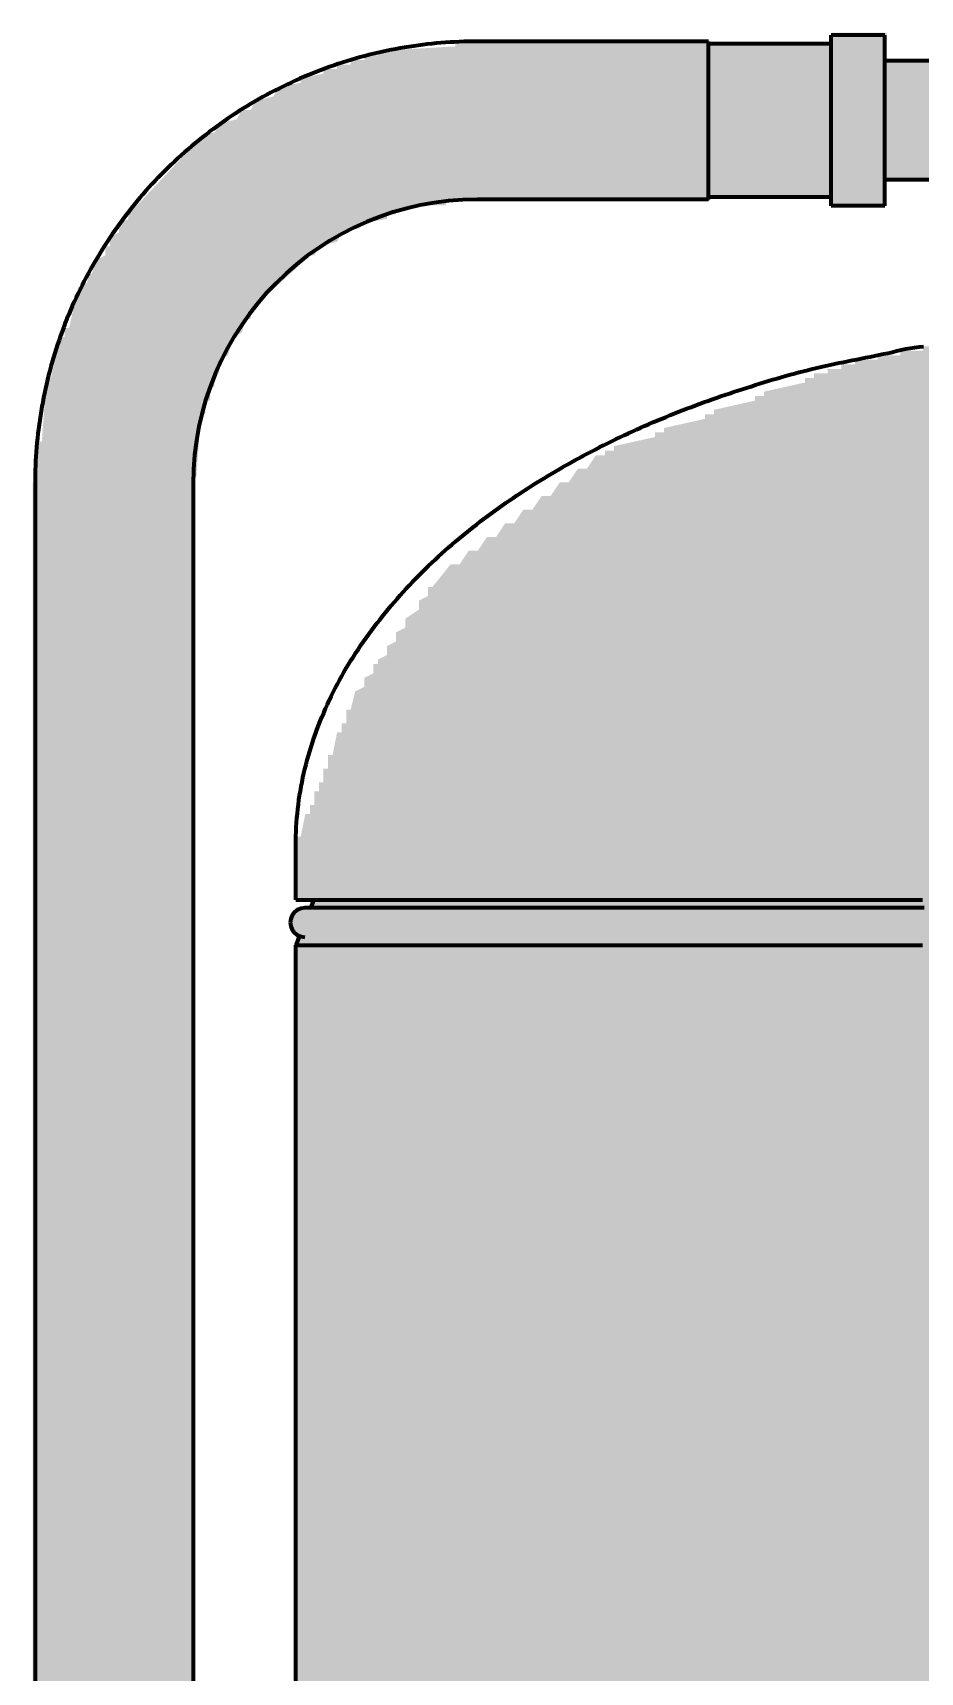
# Model space of a CAD drawing. Header units: millimetres. Extents: x 0 to 2208, y 0 to 420.
# Drawn here: x 1981.4 to 2000.94, y 309.41 to 345.5 of the extents above; entities that cross this region are included whole.
import ezdxf

# ---------------------------------------------------------------- set-up
doc = ezdxf.new("R2010")
doc.units = ezdxf.units.MM
doc.layers.add('01-VISIBLE', color=7, linetype='CONTINUOUS', lineweight=70)
doc.layers.add('13-GRAFICA', color=30, linetype='CONTINUOUS', lineweight=18)

msp = doc.modelspace()

# ---------------------------------------------------------------- hatches: boundary and pattern name
at = {"layer": '13-GRAFICA', "true_color": 0xcba23e}
h = msp.add_hatch(color=7, dxfattribs=at)
h.dxf.hatch_style = 1
h.paths.add_polyline_path([(1996.303, 341.9), (1996.303, 345.3), (1999.003, 345.3), (1999.003, 345.5), (2000.203, 345.5), (2000.203, 341.7), (1999.003, 341.7), (1999.003, 341.9)])
at = {"layer": '13-GRAFICA', "true_color": 0x202020}
h = msp.add_hatch(color=7, dxfattribs=at)
h.dxf.hatch_style = 1
h.paths.add_polyline_path([(1984.903, 335.7), (1984.903, 265.7), (1981.403, 265.7), (1981.403, 335.6), (1981.503, 335.6), (1981.503, 336.5), (1981.603, 336.5), (1981.703, 337.9), (1981.803, 337.9), (1982.003, 338.8), (1982.103, 338.8), (1982.103, 339), (1982.203, 339), (1982.403, 339.9), (1982.603, 340), (1982.603, 340.2), (1982.703, 340.2), (1982.803, 340.5), (1983.003, 340.6), (1983.003, 340.8), (1983.103, 340.8), (1983.103, 341), (1983.303, 341.1), (1983.303, 341.3), (1983.503, 341.4), (1983.503, 341.6), (1983.603, 341.6), (1985.203, 343.3), (1985.403, 343.3), (1985.503, 343.5), (1985.903, 343.6), (1986.003, 343.8), (1986.203, 343.8), (1986.303, 344), (1986.703, 344.1), (1986.803, 344.3), (1987.303, 344.4), (1987.303, 344.5), (1987.803, 344.6), (1987.803, 344.7), (1988.103, 344.7), (1988.103, 344.8), (1988.403, 344.8), (1988.403, 344.9), (1988.703, 344.9), (1988.703, 345), (1989.003, 345), (1989.003, 345.1), (1990.703, 345.2), (1990.703, 345.3), (1996.303, 345.3), (1996.303, 341.8), (1990.503, 341.8), (1990.503, 341.7), (1989.703, 341.7), (1989.703, 341.6), (1989.403, 341.6), (1989.403, 341.5), (1989.203, 341.5), (1989.203, 341.4), (1988.603, 341.3), (1988.603, 341.2), (1988.203, 341.1), (1988.103, 340.9), (1987.703, 340.8), (1987.603, 340.6), (1987.403, 340.6), (1987.403, 340.5), (1986.203, 339.4), (1986.203, 339.2), (1986.103, 339.2), (1986.003, 338.9), (1985.803, 338.8), (1985.703, 338.4), (1985.503, 338.3), (1985.503, 338), (1985.403, 338), (1985.403, 337.7), (1985.303, 337.7), (1985.303, 337.4), (1985.203, 337.4), (1985.203, 337.1), (1985.103, 337.1), (1985.003, 335.7)])
at = {"layer": '13-GRAFICA', "true_color": 0xcba23e}
h = msp.add_hatch(color=7, dxfattribs=at)
h.dxf.hatch_style = 1
h.paths.add_polyline_path([(2000.203, 344.9), (2001.903, 344.9), (2001.903, 344.6), (2001.803, 344.6), (2001.803, 343), (2001.903, 343), (2001.903, 342.6), (2002.003, 342.6), (2002.103, 342.3), (2000.203, 342.3)])
at = {"layer": '13-GRAFICA', "true_color": 0xb21820}
h = msp.add_hatch(color=7, dxfattribs=at)
h.dxf.hatch_style = 1
h.paths.add_polyline_path([(1987.203, 326.4), (1987.203, 327.8), (1987.303, 327.8), (1987.403, 328.3), (1987.503, 328.3), (1987.503, 328.5), (1987.603, 328.5), (1987.603, 328.8), (1987.703, 328.8), (1987.703, 329), (1987.803, 329), (1987.803, 329.3), (1987.903, 329.3), (1987.903, 329.6), (1988.003, 329.6), (1988.103, 330.1), (1988.203, 330.1), (1988.203, 330.3), (1988.303, 330.3), (1988.303, 330.6), (1988.403, 330.6), (1988.503, 331), (1988.703, 331.1), (1988.703, 331.3), (1988.903, 331.4), (1988.903, 331.6), (1989.003, 331.6), (1989.003, 331.7), (1989.203, 331.8), (1989.203, 332), (1989.403, 332.1), (1989.403, 332.3), (1989.603, 332.4), (1989.603, 332.6), (1989.903, 332.8), (1989.903, 333), (1990.103, 333.1), (1990.103, 333.3), (1990.203, 333.3), (1990.603, 333.8), (1990.803, 333.8), (1991.003, 334.1), (1991.203, 334.1), (1991.403, 334.4), (1991.603, 334.4), (1991.803, 334.7), (1992.003, 334.7), (1992.203, 335), (1992.403, 335), (1992.603, 335.3), (1992.803, 335.3), (1993.003, 335.6), (1993.203, 335.6), (1993.403, 335.9), (1993.603, 335.9), (1993.803, 336.2), (1994.003, 336.2), (1994.003, 336.3), (1994.203, 336.3), (1994.203, 336.4), (1995.103, 336.6), (1995.103, 336.7), (1995.303, 336.7), (1995.303, 336.8), (1996.203, 337), (1996.203, 337.1), (1996.403, 337.1), (1996.403, 337.2), (1997.303, 337.4), (1997.303, 337.5), (1997.503, 337.5), (1997.503, 337.6), (1998.403, 337.8), (1998.403, 337.9), (1998.603, 337.9), (1998.603, 338), (1998.903, 338), (1998.903, 338.1), (1999.203, 338.1), (1999.203, 338.2), (1999.503, 338.2), (1999.503, 338.3), (2000.003, 338.3), (2000.003, 338.4), (2000.503, 338.4), (2000.503, 338.5), (2001.003, 338.5), (2001.003, 338.6), (2009.703, 338.6), (2009.703, 338.5), (2010.303, 338.5), (2010.303, 338.4), (2011.403, 338.3), (2011.403, 338.2), (2011.803, 338.2), (2011.803, 338.1), (2012.103, 338.1), (2012.103, 338), (2012.903, 337.9), (2012.903, 337.8), (2013.203, 337.8), (2013.203, 337.7), (2014.003, 337.6), (2014.003, 337.5), (2014.203, 337.5), (2014.203, 337.4), (2014.403, 337.4), (2014.403, 337.3), (2014.703, 337.3), (2014.703, 337.2), (2015.203, 337.1), (2015.203, 337), (2015.403, 337), (2015.403, 336.9), (2015.603, 336.9), (2015.603, 336.8), (2015.903, 336.8), (2015.903, 336.7), (2016.103, 336.7), (2016.103, 336.6), (2016.303, 336.6), (2016.303, 336.5), (2016.603, 336.5), (2016.603, 336.4), (2016.803, 336.4), (2016.803, 336.3), (2017.403, 336.1), (2017.403, 336), (2017.703, 335.9), (2017.803, 335.7), (2018.203, 335.6), (2018.303, 335.4), (2018.703, 335.3), (2018.703, 335.2), (2019.003, 335.1), (2019.103, 334.9), (2019.303, 334.9), (2019.803, 334.3), (2020.003, 334.3), (2020.503, 333.7), (2020.703, 333.7), (2020.703, 333.6), (2021.003, 333.4), (2021.003, 333.2), (2021.603, 332.7), (2021.603, 332.5), (2022.003, 332.2), (2022.203, 331.6), (2022.403, 331.5), (2022.503, 331.1), (2022.603, 331.1), (2022.703, 330.8), (2022.803, 330.8), (2022.903, 330.2), (2023.003, 330.2), (2023.103, 329.7), (2023.203, 329.7), (2023.203, 329.4), (2023.303, 329.4), (2023.403, 328), (2023.503, 328), (2023.503, 326.4)])
h = msp.add_hatch(color=7, dxfattribs=at)
h.dxf.hatch_style = 1
h.paths.add_polyline_path([(2023.103, 326.4), (2023.103, 326.3), (2023.203, 326.3), (2023.203, 326.2), (1987.503, 326.2), (1987.603, 326.4)])
h = msp.add_hatch(color=7, dxfattribs=at)
h.dxf.hatch_style = 1
h.paths.add_polyline_path([(2023.603, 326.1), (2023.603, 325.7), (2023.503, 325.7), (2023.503, 325.6), (1987.203, 325.6), (1987.203, 325.7), (1987.103, 325.7), (1987.103, 326.1), (1987.203, 326.1), (1987.203, 326.2), (2023.503, 326.2), (2023.503, 326.1)])
h = msp.add_hatch(color=7, dxfattribs=at)
h.dxf.hatch_style = 1
h.paths.add_polyline_path([(2023.403, 325.6), (2023.403, 325.5), (2023.503, 325.5), (2023.503, 258), (2020.203, 258), (2020.203, 259.6), (2010.703, 259.6), (2010.703, 258), (2009.903, 258), (2009.903, 260.2), (2005.603, 260.2), (2005.603, 260.8), (2023.403, 260.8), (2023.403, 305.6), (2005.603, 305.6), (2005.603, 325.2), (2005.003, 325.2), (2005.003, 305.6), (1987.203, 305.6), (1987.203, 325.6)])

# ---------------------------------------------------------------- linework, layer by layer
at = {"layer": '01-VISIBLE'}
for p, q in [((2000.163, 345.45), (1998.983, 345.45)), ((1996.283, 345.31), (1991.193, 345.31)), ((1998.983, 345.26), (1996.283, 345.26)), ((2001.743, 344.88), (2000.163, 344.88)), ((2001.943, 342.26), (2000.163, 342.26)), ((1996.283, 341.83), (1991.193, 341.83)), ((1998.983, 341.88), (1996.283, 341.88)), ((2000.163, 341.69), (1998.983, 341.69)), ((1981.453, 335.57), (1981.453, 265.66)), ((1984.933, 335.57), (1984.933, 265.66)), ((1987.193, 326.412), (1987.193, 327.612)), ((1987.593, 326.412), (1987.521, 326.232)), ((1987.274, 325.615), (1987.193, 325.412)), ((1987.193, 305.571), (1987.193, 325.412))]:
    msp.add_line(p, q, dxfattribs=at)
for points in [[(1998.983, 341.69), (1998.983, 341.792), (1998.983, 341.893), (1998.983, 341.995), (1998.983, 342.096), (1998.983, 342.198), (1998.983, 342.3), (1998.983, 342.401), (1998.983, 342.503), (1998.983, 342.605), (1998.983, 342.706), (1998.983, 342.808), (1998.983, 342.909), (1998.983, 343.011), (1998.983, 343.113), (1998.983, 343.214), (1998.983, 343.316), (1998.983, 343.418), (1998.983, 343.519), (1998.983, 343.621), (1998.983, 343.722), (1998.983, 343.824), (1998.983, 343.926), (1998.983, 344.027), (1998.983, 344.129), (1998.983, 344.231), (1998.983, 344.332), (1998.983, 344.434), (1998.983, 344.535), (1998.983, 344.637), (1998.983, 344.739), (1998.983, 344.84), (1998.983, 344.942), (1998.983, 345.044), (1998.983, 345.145), (1998.983, 345.247), (1998.983, 345.348), (1998.983, 345.45)], [(2000.163, 341.69), (2000.163, 341.792), (2000.163, 341.893), (2000.163, 341.995), (2000.163, 342.096), (2000.163, 342.198), (2000.163, 342.3), (2000.163, 342.401), (2000.163, 342.503), (2000.163, 342.605), (2000.163, 342.706), (2000.163, 342.808), (2000.163, 342.909), (2000.163, 343.011), (2000.163, 343.113), (2000.163, 343.214), (2000.163, 343.316), (2000.163, 343.418), (2000.163, 343.519), (2000.163, 343.621), (2000.163, 343.722), (2000.163, 343.824), (2000.163, 343.926), (2000.163, 344.027), (2000.163, 344.129), (2000.163, 344.231), (2000.163, 344.332), (2000.163, 344.434), (2000.163, 344.535), (2000.163, 344.637), (2000.163, 344.739), (2000.163, 344.84), (2000.163, 344.942), (2000.163, 345.044), (2000.163, 345.145), (2000.163, 345.247), (2000.163, 345.348), (2000.163, 345.45)], [(1991.193, 345.31), (1991.092, 345.309), (1990.992, 345.308), (1990.891, 345.305), (1990.79, 345.302), (1990.69, 345.297), (1990.589, 345.291), (1990.489, 345.285), (1990.389, 345.277), (1990.288, 345.268), (1990.188, 345.258), (1990.088, 345.247), (1989.988, 345.235), (1989.888, 345.222), (1989.789, 345.208), (1989.689, 345.193), (1989.59, 345.177), (1989.491, 345.16), (1989.392, 345.142), (1989.293, 345.123), (1989.194, 345.103), (1989.096, 345.082), (1988.998, 345.059), (1988.9, 345.036), (1988.802, 345.012), (1988.705, 344.987), (1988.607, 344.961), (1988.51, 344.933), (1988.414, 344.905), (1988.318, 344.876), (1988.221, 344.846), (1988.126, 344.814), (1988.03, 344.782), (1987.935, 344.749), (1987.841, 344.715), (1987.746, 344.68), (1987.652, 344.644), (1987.559, 344.607), (1987.466, 344.569), (1987.373, 344.53), (1987.28, 344.49), (1987.189, 344.449), (1987.097, 344.407), (1987.006, 344.364), (1986.915, 344.32), (1986.825, 344.276), (1986.735, 344.23), (1986.646, 344.184), (1986.557, 344.136), (1986.469, 344.088), (1986.381, 344.038), (1986.294, 343.988), (1986.207, 343.937), (1986.121, 343.885), (1986.035, 343.832), (1985.95, 343.779), (1985.866, 343.724), (1985.782, 343.669), (1985.698, 343.612), (1985.616, 343.555), (1985.533, 343.497), (1985.452, 343.438), (1985.371, 343.378), (1985.29, 343.318), (1985.211, 343.256), (1985.131, 343.194), (1985.053, 343.131), (1984.975, 343.067), (1984.898, 343.002), (1984.822, 342.937), (1984.746, 342.871), (1984.671, 342.804), (1984.596, 342.736), (1984.523, 342.667), (1984.45, 342.598), (1984.377, 342.528), (1984.306, 342.457), (1984.235, 342.386), (1984.165, 342.313), (1984.096, 342.24), (1984.027, 342.167), (1983.959, 342.092), (1983.892, 342.017), (1983.826, 341.941), (1983.761, 341.865), (1983.696, 341.788), (1983.632, 341.71), (1983.569, 341.632), (1983.507, 341.552), (1983.445, 341.473), (1983.385, 341.392), (1983.325, 341.311), (1983.266, 341.23), (1983.208, 341.147), (1983.151, 341.065), (1983.094, 340.981), (1983.039, 340.897), (1982.984, 340.813), (1982.931, 340.728), (1982.878, 340.642), (1982.826, 340.556), (1982.775, 340.469), (1982.725, 340.382), (1982.675, 340.294), (1982.627, 340.206), (1982.579, 340.117), (1982.533, 340.028), (1982.487, 339.938), (1982.443, 339.848), (1982.399, 339.757), (1982.356, 339.666), (1982.314, 339.574), (1982.273, 339.483), (1982.233, 339.39), (1982.194, 339.297), (1982.156, 339.204), (1982.119, 339.111), (1982.083, 339.017), (1982.048, 338.922), (1982.014, 338.828), (1981.981, 338.733), (1981.949, 338.637), (1981.917, 338.542), (1981.887, 338.445), (1981.858, 338.349), (1981.83, 338.253), (1981.802, 338.156), (1981.776, 338.058), (1981.751, 337.961), (1981.727, 337.863), (1981.704, 337.765), (1981.681, 337.667), (1981.66, 337.569), (1981.64, 337.47), (1981.621, 337.371), (1981.603, 337.272), (1981.586, 337.173), (1981.57, 337.074), (1981.555, 336.974), (1981.541, 336.875), (1981.528, 336.775), (1981.516, 336.675), (1981.505, 336.575), (1981.495, 336.475), (1981.486, 336.374), (1981.478, 336.274), (1981.472, 336.174), (1981.466, 336.073), (1981.461, 335.973), (1981.458, 335.872), (1981.455, 335.771), (1981.454, 335.671), (1981.453, 335.57)], [(1996.283, 341.83), (1996.283, 341.932), (1996.283, 342.035), (1996.283, 342.137), (1996.283, 342.239), (1996.283, 342.342), (1996.283, 342.444), (1996.283, 342.546), (1996.283, 342.649), (1996.283, 342.751), (1996.283, 342.854), (1996.283, 342.956), (1996.283, 343.058), (1996.283, 343.161), (1996.283, 343.263), (1996.283, 343.365), (1996.283, 343.468), (1996.283, 343.57), (1996.283, 343.672), (1996.283, 343.775), (1996.283, 343.877), (1996.283, 343.979), (1996.283, 344.082), (1996.283, 344.184), (1996.283, 344.286), (1996.283, 344.389), (1996.283, 344.491), (1996.283, 344.594), (1996.283, 344.696), (1996.283, 344.798), (1996.283, 344.901), (1996.283, 345.003), (1996.283, 345.105), (1996.283, 345.208), (1996.283, 345.31)], [(1987.193, 327.612), (1987.194, 327.712), (1987.196, 327.812), (1987.199, 327.912), (1987.204, 328.012), (1987.21, 328.112), (1987.218, 328.211), (1987.228, 328.311), (1987.238, 328.41), (1987.25, 328.51), (1987.264, 328.609), (1987.278, 328.708), (1987.295, 328.806), (1987.312, 328.905), (1987.331, 329.003), (1987.351, 329.101), (1987.373, 329.199), (1987.396, 329.296), (1987.42, 329.393), (1987.446, 329.49), (1987.472, 329.586), (1987.5, 329.682), (1987.53, 329.778), (1987.56, 329.873), (1987.592, 329.968), (1987.625, 330.062), (1987.659, 330.156), (1987.694, 330.25), (1987.731, 330.343), (1987.769, 330.436), (1987.808, 330.528), (1987.848, 330.62), (1987.889, 330.711), (1987.931, 330.801), (1987.974, 330.892), (1988.018, 330.981), (1988.064, 331.07), (1988.11, 331.159), (1988.158, 331.247), (1988.206, 331.335), (1988.255, 331.422), (1988.306, 331.508), (1988.357, 331.594), (1988.409, 331.679), (1988.462, 331.764), (1988.517, 331.848), (1988.571, 331.931), (1988.627, 332.014), (1988.684, 332.097), (1988.741, 332.179), (1988.8, 332.26), (1988.859, 332.341), (1988.919, 332.421), (1988.979, 332.5), (1989.041, 332.579), (1989.103, 332.658), (1989.166, 332.735), (1989.229, 332.813), (1989.294, 332.889), (1989.359, 332.965), (1989.424, 333.04), (1989.491, 333.115), (1989.558, 333.19), (1989.626, 333.263), (1989.694, 333.336), (1989.763, 333.409), (1989.832, 333.48), (1989.903, 333.552), (1989.973, 333.622), (1990.045, 333.693), (1990.117, 333.762), (1990.189, 333.831), (1990.262, 333.899), (1990.335, 333.967), (1990.41, 334.035), (1990.484, 334.101), (1990.559, 334.167), (1990.635, 334.233), (1990.711, 334.298), (1990.787, 334.362), (1990.864, 334.426), (1990.942, 334.489), (1991.019, 334.552), (1991.098, 334.614), (1991.177, 334.676), (1991.256, 334.737), (1991.335, 334.798), (1991.415, 334.858), (1991.496, 334.917), (1991.576, 334.976), (1991.658, 335.035), (1991.739, 335.093), (1991.821, 335.15), (1991.903, 335.207), (1991.986, 335.263), (1992.069, 335.319), (1992.152, 335.374), (1992.236, 335.429), (1992.32, 335.483), (1992.405, 335.537), (1992.489, 335.59), (1992.574, 335.643), (1992.66, 335.695), (1992.745, 335.747), (1992.831, 335.798), (1992.917, 335.849), (1993.004, 335.899), (1993.09, 335.949), (1993.178, 335.998), (1993.265, 336.047), (1993.352, 336.095), (1993.44, 336.143), (1993.528, 336.19), (1993.617, 336.237), (1993.705, 336.283), (1993.794, 336.329), (1993.883, 336.375), (1993.973, 336.42), (1994.062, 336.464), (1994.152, 336.508), (1994.242, 336.552), (1994.332, 336.595), (1994.423, 336.638), (1994.513, 336.68), (1994.604, 336.722), (1994.695, 336.763), (1994.786, 336.804), (1994.878, 336.845), (1994.97, 336.885), (1995.061, 336.924), (1995.153, 336.964), (1995.246, 337.003), (1995.338, 337.041), (1995.43, 337.079), (1995.523, 337.116), (1995.616, 337.153), (1995.709, 337.189), (1995.803, 337.226), (1995.896, 337.261), (1995.99, 337.296), (1996.084, 337.331), (1996.178, 337.365), (1996.272, 337.399), (1996.366, 337.432), (1996.46, 337.465), (1996.555, 337.498), (1996.65, 337.53), (1996.744, 337.562), (1996.839, 337.593), (1996.934, 337.624), (1997.03, 337.655), (1997.125, 337.686), (1997.22, 337.716), (1997.316, 337.746), (1997.411, 337.776), (1997.507, 337.805), (1997.602, 337.834), (1997.698, 337.863), (1997.794, 337.892), (1997.89, 337.919), (1997.986, 337.947), (1998.083, 337.974), (1998.179, 338), (1998.276, 338.025), (1998.373, 338.05), (1998.47, 338.075), (1998.567, 338.098), (1998.664, 338.121), (1998.762, 338.144), (1998.859, 338.166), (1998.957, 338.188), (1999.055, 338.209), (1999.152, 338.23), (1999.25, 338.25), (1999.348, 338.27), (1999.446, 338.29), (1999.544, 338.31), (1999.642, 338.33), (1999.74, 338.349), (1999.838, 338.369), (1999.936, 338.389), (2000.034, 338.409), (2000.132, 338.429), (2000.23, 338.45), (2000.328, 338.472), (2000.424, 338.499), (2000.521, 338.523), (2000.62, 338.541), (2000.718, 338.556), (2000.817, 338.57), (2000.917, 338.583), (2001.016, 338.596)], [(1987.193, 326.412), (1987.293, 326.412), (1987.393, 326.412), (1987.493, 326.412), (1987.593, 326.412), (1987.693, 326.412), (1987.793, 326.412), (1987.893, 326.412), (1987.993, 326.412), (1988.093, 326.412), (1988.193, 326.412), (1988.293, 326.412), (1988.393, 326.412), (1988.493, 326.412), (1988.593, 326.412), (1988.693, 326.412), (1988.793, 326.412), (1988.893, 326.412), (1988.993, 326.412), (1989.093, 326.412), (1989.193, 326.412), (1989.293, 326.412), (1989.393, 326.412), (1989.493, 326.412), (1989.593, 326.412), (1989.693, 326.412), (1989.793, 326.412), (1989.893, 326.412), (1989.993, 326.412), (1990.093, 326.412), (1990.193, 326.412), (1990.293, 326.412), (1990.393, 326.412), (1990.493, 326.412), (1990.593, 326.412), (1990.693, 326.412), (1990.793, 326.412), (1990.893, 326.412), (1990.993, 326.412), (1991.093, 326.412), (1991.193, 326.412), (1991.293, 326.412), (1991.393, 326.412), (1991.493, 326.412), (1991.593, 326.412), (1991.693, 326.412), (1991.793, 326.412), (1991.893, 326.412), (1991.993, 326.412), (1992.093, 326.412), (1992.193, 326.412), (1992.293, 326.412), (1992.393, 326.412), (1992.493, 326.412), (1992.593, 326.412), (1992.693, 326.412), (1992.793, 326.412), (1992.893, 326.412), (1992.993, 326.412), (1993.093, 326.412), (1993.193, 326.412), (1993.293, 326.412), (1993.393, 326.412), (1993.493, 326.412), (1993.593, 326.412), (1993.693, 326.412), (1993.793, 326.412), (1993.893, 326.412), (1993.993, 326.412), (1994.093, 326.412), (1994.193, 326.412), (1994.293, 326.412), (1994.393, 326.412), (1994.493, 326.412), (1994.593, 326.412), (1994.693, 326.412), (1994.793, 326.412), (1994.893, 326.412), (1994.993, 326.412), (1995.093, 326.412), (1995.193, 326.412), (1995.293, 326.412), (1995.393, 326.412), (1995.493, 326.412), (1995.593, 326.412), (1995.693, 326.412), (1995.793, 326.412), (1995.893, 326.412), (1995.993, 326.412), (1996.093, 326.412), (1996.193, 326.412), (1996.293, 326.412), (1996.393, 326.412), (1996.493, 326.412), (1996.593, 326.412), (1996.693, 326.412), (1996.793, 326.412), (1996.893, 326.412), (1996.993, 326.412), (1997.093, 326.412), (1997.193, 326.412), (1997.293, 326.412), (1997.393, 326.412), (1997.493, 326.412), (1997.593, 326.412), (1997.693, 326.412), (1997.793, 326.412), (1997.893, 326.412), (1997.993, 326.412), (1998.093, 326.412), (1998.193, 326.412), (1998.293, 326.412), (1998.393, 326.412), (1998.493, 326.412), (1998.593, 326.412), (1998.693, 326.412), (1998.793, 326.412), (1998.893, 326.412), (1998.993, 326.412), (1999.093, 326.412), (1999.193, 326.412), (1999.293, 326.412), (1999.393, 326.412), (1999.493, 326.412), (1999.593, 326.412), (1999.693, 326.412), (1999.793, 326.412), (1999.893, 326.412), (1999.993, 326.412), (2000.093, 326.412), (2000.193, 326.412), (2000.293, 326.412), (2000.393, 326.412), (2000.493, 326.412), (2000.593, 326.412), (2000.693, 326.412), (2000.793, 326.412), (2000.893, 326.412), (2000.993, 326.412)], [(1987.393, 326.232), (1987.31, 326.221), (1987.233, 326.189), (1987.167, 326.138), (1987.116, 326.072), (1987.084, 325.995), (1987.073, 325.912)], [(1987.521, 326.232), (1987.5, 326.232), (1987.478, 326.232), (1987.457, 326.232), (1987.436, 326.232), (1987.414, 326.232), (1987.393, 326.232)], [(2001.031, 326.232), (2000.931, 326.232), (2000.83, 326.232), (2000.73, 326.232), (2000.63, 326.232), (2000.53, 326.232), (2000.429, 326.232), (2000.329, 326.232), (2000.229, 326.232), (2000.128, 326.232), (2000.028, 326.232), (1999.928, 326.232), (1999.828, 326.232), (1999.727, 326.232), (1999.627, 326.232), (1999.527, 326.232), (1999.427, 326.232), (1999.326, 326.232), (1999.226, 326.232), (1999.126, 326.232), (1999.025, 326.232), (1998.925, 326.232), (1998.825, 326.232), (1998.725, 326.232), (1998.624, 326.232), (1998.524, 326.232), (1998.424, 326.232), (1998.323, 326.232), (1998.223, 326.232), (1998.123, 326.232), (1998.023, 326.232), (1997.922, 326.232), (1997.822, 326.232), (1997.722, 326.232), (1997.621, 326.232), (1997.521, 326.232), (1997.421, 326.232), (1997.321, 326.232), (1997.22, 326.232), (1997.12, 326.232), (1997.02, 326.232), (1996.92, 326.232), (1996.819, 326.232), (1996.719, 326.232), (1996.619, 326.232), (1996.518, 326.232), (1996.418, 326.232), (1996.318, 326.232), (1996.218, 326.232), (1996.117, 326.232), (1996.017, 326.232), (1995.917, 326.232), (1995.816, 326.232), (1995.716, 326.232), (1995.616, 326.232), (1995.516, 326.232), (1995.415, 326.232), (1995.315, 326.232), (1995.215, 326.232), (1995.115, 326.232), (1995.014, 326.232), (1994.914, 326.232), (1994.814, 326.232), (1994.713, 326.232), (1994.613, 326.232), (1994.513, 326.232), (1994.413, 326.232), (1994.312, 326.232), (1994.212, 326.232), (1994.112, 326.232), (1994.011, 326.232), (1993.911, 326.232), (1993.811, 326.232), (1993.711, 326.232), (1993.61, 326.232), (1993.51, 326.232), (1993.41, 326.232), (1993.309, 326.232), (1993.209, 326.232), (1993.109, 326.232), (1993.009, 326.232), (1992.908, 326.232), (1992.808, 326.232), (1992.708, 326.232), (1992.608, 326.232), (1992.507, 326.232), (1992.407, 326.232), (1992.307, 326.232), (1992.206, 326.232), (1992.106, 326.232), (1992.006, 326.232), (1991.906, 326.232), (1991.805, 326.232), (1991.705, 326.232), (1991.605, 326.232), (1991.504, 326.232), (1991.404, 326.232), (1991.304, 326.232), (1991.204, 326.232), (1991.103, 326.232), (1991.003, 326.232), (1990.903, 326.232), (1990.802, 326.232), (1990.702, 326.232), (1990.602, 326.232), (1990.502, 326.232), (1990.401, 326.232), (1990.301, 326.232), (1990.201, 326.232), (1990.101, 326.232), (1990, 326.232), (1989.9, 326.232), (1989.8, 326.232), (1989.699, 326.232), (1989.599, 326.232), (1989.499, 326.232), (1989.399, 326.232), (1989.298, 326.232), (1989.198, 326.232), (1989.098, 326.232), (1988.997, 326.232), (1988.897, 326.232), (1988.797, 326.232), (1988.697, 326.232), (1988.596, 326.232), (1988.496, 326.232), (1988.396, 326.232), (1988.296, 326.232), (1988.195, 326.232), (1988.095, 326.232), (1987.995, 326.232), (1987.894, 326.232), (1987.794, 326.232), (1987.694, 326.232), (1987.594, 326.232), (1987.493, 326.232), (1987.393, 326.232)], [(1987.073, 325.912), (1987.084, 325.829), (1987.116, 325.752), (1987.167, 325.686), (1987.233, 325.635), (1987.31, 325.603), (1987.393, 325.592)], [(1987.193, 325.412), (1987.293, 325.412), (1987.393, 325.412), (1987.493, 325.412), (1987.593, 325.412), (1987.693, 325.412), (1987.793, 325.412), (1987.893, 325.412), (1987.993, 325.412), (1988.093, 325.412), (1988.193, 325.412), (1988.293, 325.412), (1988.393, 325.412), (1988.493, 325.412), (1988.593, 325.412), (1988.693, 325.412), (1988.793, 325.412), (1988.893, 325.412), (1988.993, 325.412), (1989.093, 325.412), (1989.193, 325.412), (1989.293, 325.412), (1989.393, 325.412), (1989.493, 325.412), (1989.593, 325.412), (1989.693, 325.412), (1989.793, 325.412), (1989.893, 325.412), (1989.993, 325.412), (1990.093, 325.412), (1990.193, 325.412), (1990.293, 325.412), (1990.393, 325.412), (1990.493, 325.412), (1990.593, 325.412), (1990.693, 325.412), (1990.793, 325.412), (1990.893, 325.412), (1990.993, 325.412), (1991.093, 325.412), (1991.193, 325.412), (1991.293, 325.412), (1991.393, 325.412), (1991.493, 325.412), (1991.593, 325.412), (1991.693, 325.412), (1991.793, 325.412), (1991.893, 325.412), (1991.993, 325.412), (1992.093, 325.412), (1992.193, 325.412), (1992.293, 325.412), (1992.393, 325.412), (1992.493, 325.412), (1992.593, 325.412), (1992.693, 325.412), (1992.793, 325.412), (1992.893, 325.412), (1992.993, 325.412), (1993.093, 325.412), (1993.193, 325.412), (1993.293, 325.412), (1993.393, 325.412), (1993.493, 325.412), (1993.593, 325.412), (1993.693, 325.412), (1993.793, 325.412), (1993.893, 325.412), (1993.993, 325.412), (1994.093, 325.412), (1994.193, 325.412), (1994.293, 325.412), (1994.393, 325.412), (1994.493, 325.412), (1994.593, 325.412), (1994.693, 325.412), (1994.793, 325.412), (1994.893, 325.412), (1994.993, 325.412), (1995.093, 325.412), (1995.193, 325.412), (1995.293, 325.412), (1995.393, 325.412), (1995.493, 325.412), (1995.593, 325.412), (1995.693, 325.412), (1995.793, 325.412), (1995.893, 325.412), (1995.993, 325.412), (1996.093, 325.412), (1996.193, 325.412), (1996.293, 325.412), (1996.393, 325.412), (1996.493, 325.412), (1996.593, 325.412), (1996.693, 325.412), (1996.793, 325.412), (1996.893, 325.412), (1996.993, 325.412), (1997.093, 325.412), (1997.193, 325.412), (1997.293, 325.412), (1997.393, 325.412), (1997.493, 325.412), (1997.593, 325.412), (1997.693, 325.412), (1997.793, 325.412), (1997.893, 325.412), (1997.993, 325.412), (1998.093, 325.412), (1998.193, 325.412), (1998.293, 325.412), (1998.393, 325.412), (1998.493, 325.412), (1998.593, 325.412), (1998.693, 325.412), (1998.793, 325.412), (1998.893, 325.412), (1998.993, 325.412), (1999.093, 325.412), (1999.193, 325.412), (1999.293, 325.412), (1999.393, 325.412), (1999.493, 325.412), (1999.593, 325.412), (1999.693, 325.412), (1999.793, 325.412), (1999.893, 325.412), (1999.993, 325.412), (2000.093, 325.412), (2000.193, 325.412), (2000.293, 325.412), (2000.393, 325.412), (2000.493, 325.412), (2000.593, 325.412), (2000.693, 325.412), (2000.793, 325.412), (2000.893, 325.412), (2000.993, 325.412)]]:
    msp.add_lwpolyline(points, dxfattribs=at)
msp.add_arc((1991.193, 335.57), 6.26, 90, 180, dxfattribs=at)

doc.saveas('drawing.dxf')
